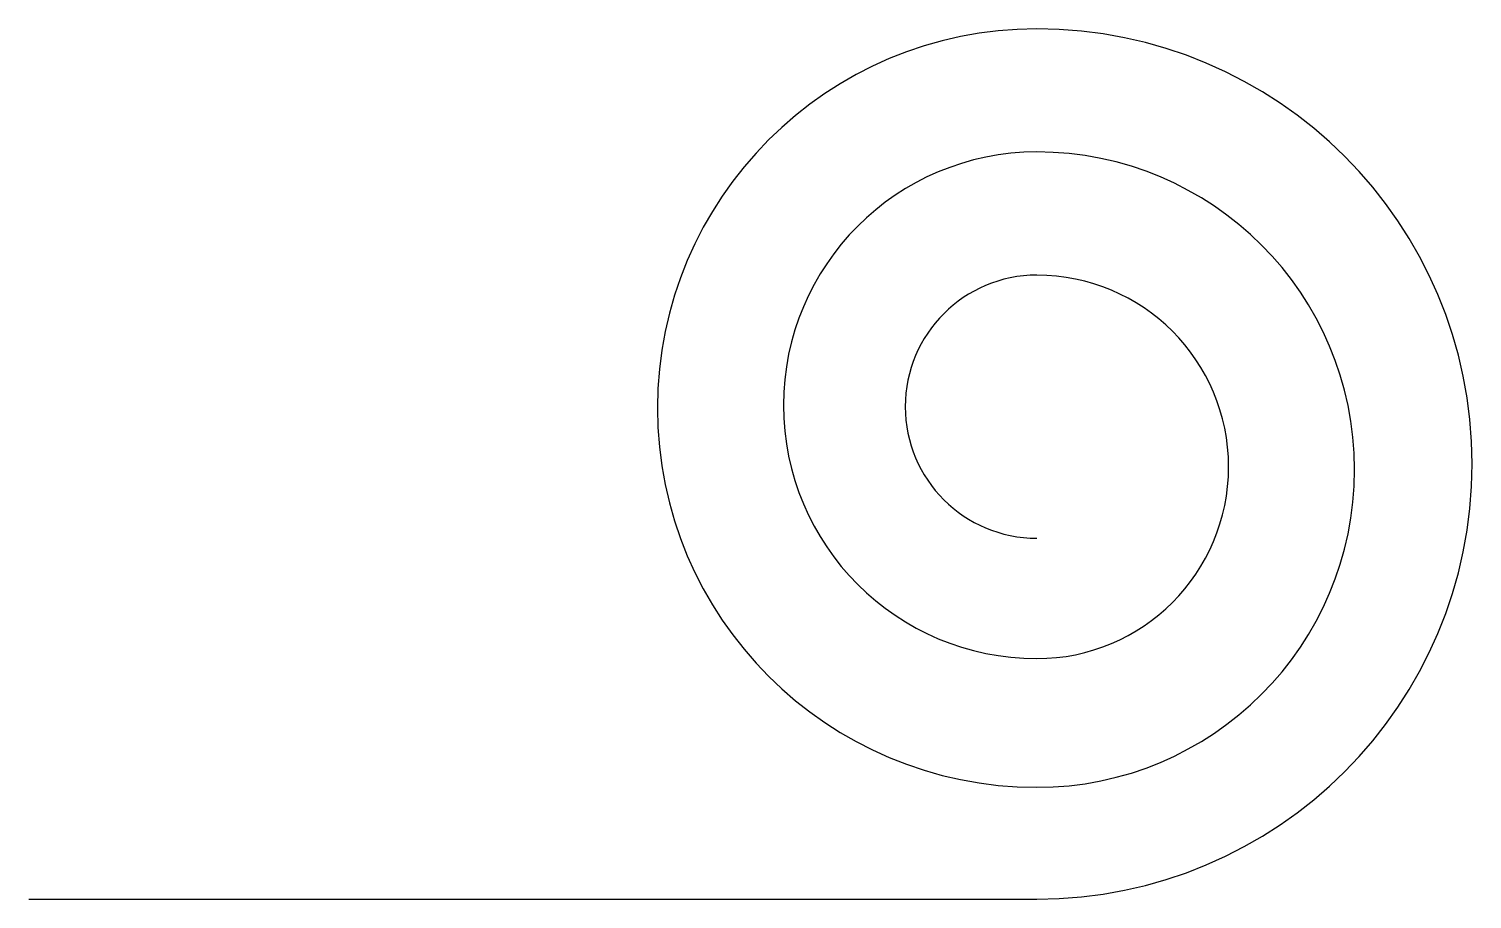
# Model space of a CAD drawing. Header units: metres. Extents: x 0 to 5.69, y 0 to 3.43.
import ezdxf

# ---------------------------------------------------------------- set-up
doc = ezdxf.new("R2010")
doc.units = ezdxf.units.M

msp = doc.modelspace()

# ---------------------------------------------------------------- linework, layer by layer
msp.add_lwpolyline([(0, 0), (3.974, 0, 1), (3.974, 3.4324, 1), (3.974, 0.441, 1), (3.974, 2.9467, 1), (3.974, 0.9488, 1), (3.974, 2.461, 1), (3.974, 1.4234, -1)], format="xyb")

doc.saveas('drawing.dxf')
